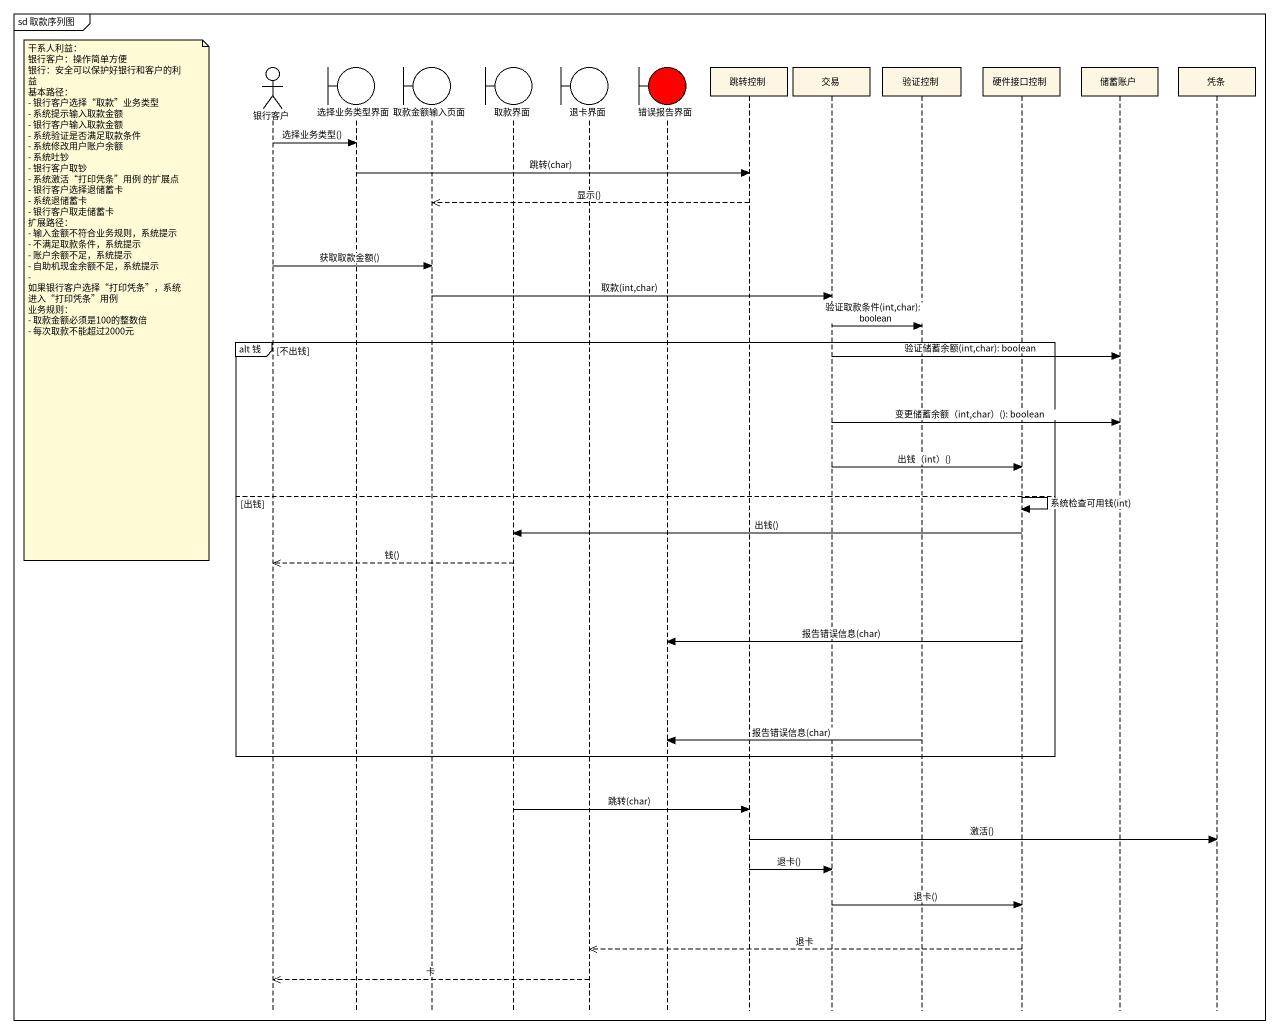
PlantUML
@startuml
mainframe sd 取款序列图
hide footbox
actor 银行客户
boundary 选择业务类型界面
boundary 取款金额输入页面
boundary 取款界面
boundary 退卡界面
boundary 错误报告界面 #FF0000
participant 跳转控制
participant 交易
participant 验证控制
participant 硬件接口控制
participant 储蓄账户
participant 凭条

银行客户 -> 选择业务类型界面 : 选择业务类型()
选择业务类型界面 -> 跳转控制 : 跳转(char)
跳转控制 -->> 取款金额输入页面 : 显示()
银行客户 -> 取款金额输入页面 : 获取取款金额()
取款金额输入页面 -> 交易 : 取款(int,char)
note left of 银行客户
  干系人利益：
  银行客户：操作简单方便
  银行：安全可以保护好银行和客户的利益
  基本路径：
  - 银行客户选择“取款”业务类型
  - 系统提示输入取款金额
  - 银行客户输入取款金额
  - 系统验证是否满足取款条件
  - 系统修改用户账户余额
  - 系统吐钞
  - 银行客户取钞
  - 系统激活“打印凭条”用例 的扩展点
  - 银行客户选择退储蓄卡
  - 系统退储蓄卡
  - 银行客户取走储蓄卡
  扩展路径：
  - 输入金额不符合业务规则，系统提示
  - 不满足取款条件，系统提示
  - 账户余额不足，系统提示
  - 自助机现金余额不足，系统提示
  - 如果银行客户选择“打印凭条”，系统进入“打印凭条”用例
  业务规则：
  - 取款金额必须是100的整数倍
  - 每次取款不能超过2000元
end note
交易 -> 验证控制 : 验证取款条件(int,char): boolean
group alt 钱 [不出钱]
  交易 -> 储蓄账户 : 验证储蓄余额(int,char): boolean
  交易 -> 储蓄账户 : 变更储蓄余额（int,char）(): boolean
  交易 -> 硬件接口控制 : 出钱（int）()
else 出钱
  硬件接口控制 -> 硬件接口控制 : 系统检查可用钱(int)
  硬件接口控制 -> 取款界面 : 出钱()
  取款界面 -->> 银行客户 : 钱()
  硬件接口控制 -> 错误报告界面 : 报告错误信息(char)
  验证控制 -> 错误报告界面 : 报告错误信息(char)
end
取款界面 -> 跳转控制 : 跳转(char)
跳转控制 -> 凭条 : 激活()
跳转控制 -> 交易 : 退卡()
交易 -> 硬件接口控制 : 退卡()
硬件接口控制 -->> 退卡界面 : 退卡
退卡界面 -->> 银行客户 : 卡
@enduml
